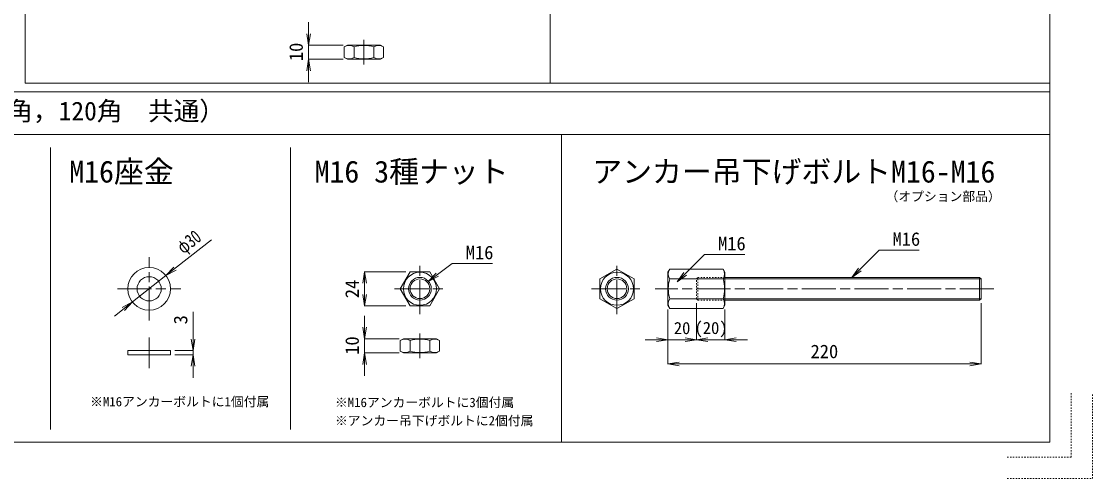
# Model space of a CAD drawing. Units: millimetres at full size, sheet at 1:2. Extents: x -630 to 630, y -446 to 446.
# Drawn here: x -123 to 630, y -446 to -125 of the extents above; entities that cross this region are included whole.
import ezdxf
from ezdxf.enums import TextEntityAlignment as Align

# ---------------------------------------------------------------- set-up
doc = ezdxf.new("R2010")
doc.units = ezdxf.units.MM
doc.header["$LTSCALE"] = 2
doc.linetypes.add('CHAIN', pattern=[18.5, 12, -1.5, 3.5, -1.5])
doc.linetypes.add('USER13', pattern=[1, 0.5, -0.5])
for name, color, linetype, lineweight in [('0-0_中心線等', 4, 'CHAIN', 9), ('0-1_all', 7, 'Continuous', 15), ('0-2_枠_印刷なし', 3, 'USER13', 18), ('0-3_寸法', 4, 'Continuous', 9)]:
    doc.layers.add(name, color=color, linetype=linetype, lineweight=lineweight)
doc.styles.add('ＭＳ ゴシック', font='')
doc.styles.get('ＭＳ ゴシック').set_extended_font_data('MS Gothic')

msp = doc.modelspace()

# ---------------------------------------------------------------- linework, layer by layer
at = {"layer": '0-0_中心線等'}
for p, q in [((118.068, -137.389), (118.068, -154.758)), ((-32.832, -334.6), (-32.832, -289.959)), ((157.407, -330.136), (157.407, -294.423)), ((295.862, -330.136), (295.862, -294.423)), ((-55.152, -312.279), (-10.511, -312.279)), ((139.551, -312.279), (175.264, -312.279)), ((278.005, -312.279), (313.718, -312.279)), ((560.676, -312.279), (322.633, -312.279)), ((157.407, -343.556), (157.407, -360.925)), ((-32.832, -346.349), (-32.832, -368.06))]:
    msp.add_line(p, q, dxfattribs=at)
at = {"layer": '0-1_all', "color": 2}
for p, q in [((-120, -168), (-120, 360)), ((600, -420), (600, 360)), ((-120, -168), (600, -168)), ((600, -174), (-600, -174)), ((-600, -204), (600, -204)), ((256.797, -420), (256.797, -204)), ((600, -420), (-600, -420))]:
    msp.add_line(p, q, dxfattribs=at)
at = {"layer": '0-1_all'}
for p, q in [((249, -168), (249, 330)), ((104.212, -142.461), (106.468, -141.158)), ((104.212, -149.856), (104.212, -142.461)), ((129.668, -141.158), (106.468, -141.158)), ((111.14, -149.856), (111.14, -142.461)), ((124.996, -149.856), (124.996, -142.461)), ((131.924, -142.461), (129.668, -141.158)), ((131.924, -149.856), (131.924, -142.461)), ((104.212, -149.856), (106.468, -151.158)), ((131.924, -149.856), (129.668, -151.158)), ((129.668, -151.158), (106.468, -151.158)), ((-102.111, -411), (-102.111, -213)), ((66.42, -411), (66.42, -213)), ((150.479, -300.279), (143.551, -312.279)), ((164.336, -300.279), (150.479, -300.279)), ((171.264, -312.279), (164.336, -300.279)), ((295.862, -298.423), (283.862, -305.351)), ((307.862, -305.351), (295.862, -298.423)), ((332.957, -298.423), (331.654, -300.679)), ((331.654, -323.879), (331.654, -300.679)), ((332.957, -298.423), (370.352, -298.423)), ((370.352, -298.423), (371.654, -300.679)), ((371.654, -323.879), (371.654, -300.679)), ((283.862, -305.351), (283.862, -319.207)), ((307.862, -319.207), (307.862, -305.351)), ((332.957, -305.351), (370.352, -305.351)), ((370.4, -305.279), (551.654, -305.279)), ((370.938, -304.279), (550.654, -304.279)), ((551.654, -305.279), (550.654, -304.279)), ((551.654, -319.279), (551.654, -305.279)), ((143.551, -312.279), (150.479, -324.279)), ((164.336, -324.279), (171.264, -312.279)), ((283.862, -319.207), (295.862, -326.136)), ((295.862, -326.136), (307.862, -319.207)), ((332.957, -319.207), (370.352, -319.207)), ((370.4, -319.279), (551.654, -319.279)), ((370.938, -320.279), (550.654, -320.279)), ((150.479, -324.279), (164.336, -324.279)), ((332.957, -326.136), (331.654, -323.879)), ((332.957, -326.136), (370.352, -326.136)), ((370.352, -326.136), (371.654, -323.879)), ((143.551, -348.628), (145.807, -347.325)), ((143.551, -356.022), (143.551, -348.628)), ((169.007, -347.325), (145.807, -347.325)), ((150.479, -356.022), (150.479, -348.628)), ((164.336, -356.022), (164.336, -348.628)), ((171.264, -348.628), (169.007, -347.325)), ((171.264, -356.022), (171.264, -348.628)), ((143.551, -356.022), (145.807, -357.325)), ((169.007, -357.325), (145.807, -357.325)), ((171.264, -356.022), (169.007, -357.325))]:
    msp.add_line(p, q, dxfattribs=at)
at = {"layer": '0-1_all', "color": 6, "lineweight": 9}
for p, q in [((338.201, -307.441), (342.915, -300.842)), ((460.796, -304.279), (465.51, -297.679)), ((460.796, -304.279), (467.396, -299.565)), ((163.11, -307.06), (168.768, -301.249)), ((163.11, -307.06), (170.347, -303.399)), ((338.201, -307.441), (344.801, -302.727))]:
    msp.add_line(p, q, dxfattribs=at)
at = {"layer": '0-1_all', "linetype": 'USER13'}
for p, q in [((351.654, -305.279), (352.654, -304.279)), ((351.654, -305.279), (370.4, -305.279)), ((351.654, -319.279), (351.654, -305.279)), ((352.654, -304.279), (370.938, -304.279)), ((351.654, -319.279), (370.4, -319.279)), ((352.654, -320.279), (370.938, -320.279))]:
    msp.add_line(p, q, dxfattribs=at)
at = {"layer": '0-1_all', "color": 6, "lineweight": 9}
for points in [[(460.796, -304.279), (479.955, -285.12), (487.955, -285.12), (508.225, -285.12)], [(338.201, -307.441), (357.361, -288.282), (365.361, -288.282), (385.631, -288.282)], [(163.11, -307.06), (180.122, -294.564), (188.122, -294.564), (208.392, -294.564)]]:
    msp.add_lwpolyline(points, dxfattribs=at)
at = {"layer": '0-1_all', "linetype": 'USER13'}
msp.add_lwpolyline([(351.654, -319.279), (352.654, -320.279), (352.654, -304.279)], dxfattribs=at)
at = {"layer": '0-1_all'}
msp.add_lwpolyline([(551.654, -319.279), (550.654, -320.279), (550.654, -304.279)], dxfattribs=at)
msp.add_lwpolyline([(-47.832, -358.705), (-47.832, -355.705), (-17.832, -355.705), (-17.832, -358.705)], close=True, dxfattribs=at)
for centre, radius in [((-32.832, -312.279), 15), ((157.407, -312.279), 11.6), ((295.862, -312.279), 11.6), ((-32.832, -312.279), 8.5), ((157.407, -312.279), 8), ((157.407, -312.279), 6.918), ((295.862, -312.279), 8), ((295.862, -312.279), 6.918)]:
    msp.add_circle(centre, radius, dxfattribs=at)
for centre, radius, start, end in [((107.676, -147.523), 6.134, 55.61587, 124.38413), ((118.068, -164.318), 22.928, 72.41211, 107.58789), ((128.46, -147.523), 6.134, 55.61587, 124.38413), ((107.676, -144.793), 6.134, 235.61587, 304.38413), ((118.068, -127.999), 22.928, 252.41211, 287.58789), ((128.46, -144.793), 6.134, 235.61587, 304.38413), ((338.019, -301.887), 6.134, 145.61587, 214.38413), ((365.289, -301.887), 6.134, 325.61587, 34.38413), ((354.813, -312.279), 22.928, 162.41211, 197.58789), ((348.495, -312.279), 22.928, 342.41211, 17.58789), ((338.019, -322.671), 6.134, 145.61587, 214.38413), ((365.289, -322.671), 6.134, 325.61587, 34.38413), ((147.015, -353.69), 6.134, 55.61587, 124.38413), ((157.407, -370.484), 22.928, 72.41211, 107.58789), ((167.8, -353.69), 6.134, 55.61587, 124.38413), ((147.015, -350.96), 6.134, 235.61587, 304.38413), ((157.407, -334.166), 22.928, 252.41211, 287.58789), ((167.8, -350.96), 6.134, 235.61587, 304.38413)]:
    msp.add_arc(centre, radius, start, end, dxfattribs=at)
at = {"layer": '0-2_枠_印刷なし'}
for p, q in [((615, -430.5), (615, -385.5)), ((570, -430.5), (615, -430.5))]:
    msp.add_line(p, q, dxfattribs=at)
msp.add_lwpolyline([(570, -445.5), (630, -445.5), (630, -385.5)], dxfattribs=at)
at = {"layer": '0-3_寸法'}
for p, q in [((79.171, -141.158), (77.837, -133.158)), ((79.171, -141.158), (80.504, -133.158)), ((103.468, -141.158), (78.991, -141.158)), ((79.171, -151.158), (77.837, -159.158)), ((103.468, -151.158), (78.991, -151.158)), ((79.171, -151.158), (80.504, -159.158)), ((-21.027, -303.025), (-15.554, -297.04)), ((-21.027, -303.025), (-13.908, -299.138)), ((118.51, -300.279), (117.177, -308.279)), ((147.479, -300.279), (118.33, -300.279)), ((118.51, -300.279), (119.843, -308.279)), ((118.51, -300.279), (118.51, -324.279)), ((-44.636, -321.534), (-51.755, -325.42)), ((-44.636, -321.534), (-50.11, -327.519)), ((118.51, -324.279), (117.177, -316.279)), ((118.51, -324.279), (119.843, -316.279)), ((351.654, -322.279), (351.654, -348.224)), ((351.654, -322.279), (351.654, -348.224)), ((551.654, -322.279), (551.654, -365.207)), ((147.479, -324.279), (118.33, -324.279)), ((331.654, -326.879), (331.654, -365.207)), ((331.654, -326.879), (331.654, -348.224)), ((371.654, -326.879), (371.654, -348.224)), ((118.51, -347.325), (117.177, -339.325)), ((118.51, -347.325), (119.843, -339.325)), ((-1.982, -355.705), (-3.316, -347.705)), ((-1.982, -355.705), (-0.649, -347.705)), ((142.807, -347.325), (118.33, -347.325)), ((331.654, -348.044), (323.654, -346.711)), ((331.654, -348.044), (323.654, -349.377)), ((351.654, -348.044), (343.654, -346.711)), ((351.654, -348.044), (343.654, -349.377)), ((351.654, -348.044), (359.654, -346.711)), ((351.654, -348.044), (359.654, -349.377)), ((371.654, -348.044), (379.654, -346.711)), ((371.654, -348.044), (379.654, -349.377)), ((-14.832, -355.705), (-1.802, -355.705)), ((-14.832, -358.705), (-1.802, -358.705)), ((-1.982, -358.705), (-3.316, -366.705)), ((-1.982, -358.705), (-0.649, -366.705)), ((118.51, -357.325), (117.177, -365.325)), ((142.807, -357.325), (118.33, -357.325)), ((118.51, -357.325), (119.843, -365.325)), ((331.654, -365.027), (339.654, -363.693)), ((331.654, -365.027), (339.654, -366.36)), ((331.654, -365.027), (551.654, -365.027)), ((551.654, -365.027), (543.654, -363.693)), ((551.654, -365.027), (543.654, -366.36))]:
    msp.add_line(p, q, dxfattribs=at)
for points in [[(79.171, -125.158), (79.171, -141.158), (79.171, -151.158), (79.171, -167.158)], [(11.028, -277.895), (-21.027, -303.025), (-44.636, -321.534), (-57.228, -331.405)], [(-1.982, -374.705), (-1.982, -358.705), (-1.982, -355.705), (-1.982, -328.527)], [(118.51, -331.325), (118.51, -347.325), (118.51, -357.325), (118.51, -373.325)], [(315.654, -348.044), (331.654, -348.044), (351.654, -348.044), (367.654, -348.044)], [(387.654, -348.044), (371.654, -348.044), (351.654, -348.044), (335.654, -348.044)]]:
    msp.add_lwpolyline(points, dxfattribs=at)

# ---------------------------------------------------------------- texts
at = {"layer": '0-1_all', "style": 'ＭＳ ゴシック'}
for s, height, p in [('ピタットベースMini/M16用アンカーボルト関係部品（105角，120角\u3000共通）\u3000', 13.19, (-591, -197.999)), ('M16座金', 15.39, (-88.962, -242.301)), ('M16 3種ナット', 15.39, (83.39, -242.301)), ('アンカー吊下げボルトM16-M16', 15.39, (278.491, -242.301)), ('（オプション部品）', 6.596, (484.527, -252.698)), ('※M16アンカーボルトに1個付属', 6.596, (-74.333, -396.783)), ('※M16アンカーボルトに3個付属', 6.596, (97.711, -397.302)), ('※アンカー吊下げボルトに2個付属', 6.596, (97.711, -410.136))]:
    msp.add_text(s, height=height, dxfattribs=at).set_placement(p, align=Align.BOTTOM_LEFT)
at = {"layer": '0-1_all', "color": 6, "style": 'ＭＳ ゴシック'}
for p in [(366.851, -288.108), (489.445, -284.946), (189.612, -294.39)]:
    msp.add_text('M16', height=9.523, dxfattribs=at).set_placement(p, align=Align.BOTTOM_LEFT)
at = {"layer": '0-3_寸法', "style": 'ＭＳ ゴシック'}
for s, p in [('10', (77.997, -152.441)), ('24', (117.336, -318.854)), ('3', (-3.156, -337.261)), ('10', (117.336, -358.608))]:
    msp.add_text(s, height=9.523, rotation=90, dxfattribs=at).set_placement(p, align=Align.BOTTOM_LEFT)
at = {"layer": '0-3_寸法', "style": 'ＭＳ ゴシック', "width": 0.75}
msp.add_text('φ30', height=9.523, rotation=38.095, dxfattribs=at).set_placement((-6.998, -290.536), align=Align.BOTTOM_LEFT)
at = {"layer": '0-3_寸法', "style": 'ＭＳ ゴシック'}
for s, height, p in [('20', 8.571, (335.759, -346.688)), ('(20)', 8.571, (350.27, -346.612)), ('220', 9.523, (431.854, -363.853))]:
    msp.add_text(s, height=height, dxfattribs=at).set_placement(p, align=Align.BOTTOM_LEFT)

doc.saveas('drawing.dxf')
